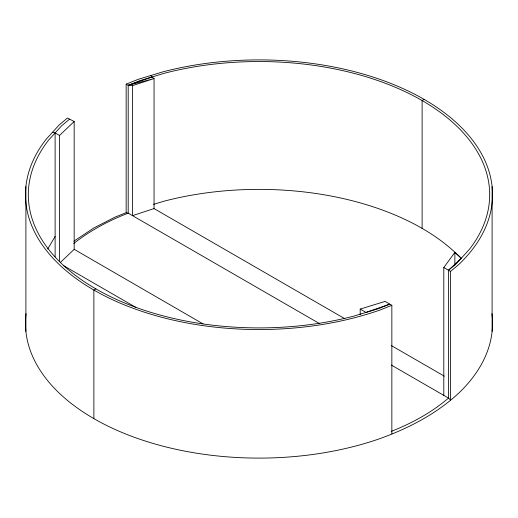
<?xml version="1.0" encoding="UTF-8"?>
<svg xmlns="http://www.w3.org/2000/svg" width="518" height="518" viewBox="0 0 518 518"><rect width="100%" height="100%" fill="white"/><g stroke="black" fill="none" stroke-linecap="round" stroke-linejoin="round"><path stroke-width="0.78" d="M47.714 248.99L55.115 236.461M443.796 395.357L443.796 267.521L454.862 252.428L461.37 258.171L448.497 270.241L448.497 398.077L450.543 399.98L450.543 271.419L458.844 264.471A233.527 134.822 0 0 0 433.799 105.316A233.527 134.822 0 0 0 163.157 71.775L138.189 79.338L126.152 84.136L126.152 212.697L114.983 217.146L93.875 227.946L73.983 241.123M59.492 261.687L59.492 135.47L74.171 121.497L67.457 118.02L59.156 124.967L46.05 139.387A233.527 134.822 0 0 0 104.144 295.636A233.527 134.822 0 0 0 379.811 310.101L391.848 305.303L391.848 433.864M60.625 262.231L74.171 249.333L74.171 121.497M69.503 119.205L61.59 125.822L48.64 140.061A230.678 133.184 0 0 0 95.882 288.895A230.678 133.184 0 0 0 353.671 316.168L378.341 308.696L389.801 304.124L391.848 305.303M73.763 243.479C90.138 230.607 108.767 220.603 128.199 213.151L319.282 323.472M448.497 270.241L456.41 263.617L469.36 249.378A230.678 133.184 0 0 0 422.118 100.544A230.678 133.184 0 0 0 164.329 73.271L139.659 80.743L128.199 85.315L126.152 84.136M95.882 288.895L93.875 290.054L93.875 418.615M424.125 99.385L422.118 100.544L422.118 228.386M391.232 431.39C411.816 423.29 431.662 412.516 448.497 398.077L391.33 365.073M344.334 318.44L154.047 208.579L154.047 78.574L151.994 77.007L128.199 85.315L128.199 213.151L126.152 212.697M132.517 85.638L154.047 78.574L128.199 85.315L132.517 85.638L132.517 215.643L154.047 208.579M360.191 309.071L385.101 301.405L389.801 304.124L366.006 312.432L360.191 309.071L360.191 314.737M153.535 204.377L164.329 201.107A230.678 133.184 0 0 1 459.926 257.129M52.603 132.181L55.115 132.938L59.492 135.47M443.796 267.521L450.543 271.419M391.207 345.5L444.373 376.191M63.701 265.734L135.897 307.414M74.171 249.333L203.024 323.892M150.673 75.557L151.994 77.007M492.1 186.577L492.1 331.423M454.862 252.428L454.862 265.333M55.115 132.938L55.115 256.857M25.9 186.577L25.9 331.423M491.925 313.597A233.527 134.822 0 0 1 458.844 393.032C436.292 413.953 408.592 428.308 379.811 438.662A233.527 134.822 0 0 1 137.043 438.26A233.527 134.822 0 0 1 26.075 313.597"/></g></svg>
